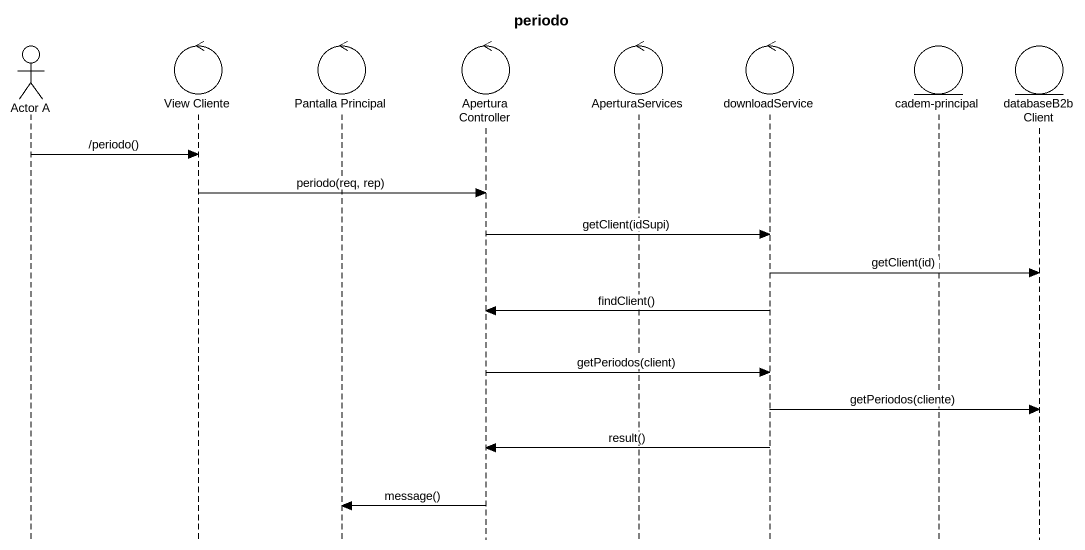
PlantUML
@startuml
title periodo
hide footbox
actor "Actor A" as Actor_A
control "View Cliente" as View_Cliente
control "Pantalla Principal" as Pantalla_Principal
control AperturaController
control AperturaServices
control downloadService
entity "cadem-principal" as cadem_principal
entity databaseB2bClient

Actor_A -> View_Cliente : /periodo()
View_Cliente -> AperturaController : periodo(req, rep)
AperturaController -> downloadService : getClient(idSupi)
downloadService -> databaseB2bClient : getClient(id)
downloadService -> AperturaController : findClient()
AperturaController -> downloadService : getPeriodos(client)
downloadService -> databaseB2bClient : getPeriodos(cliente)
downloadService -> AperturaController : result()
AperturaController -> Pantalla_Principal : message()
@enduml
